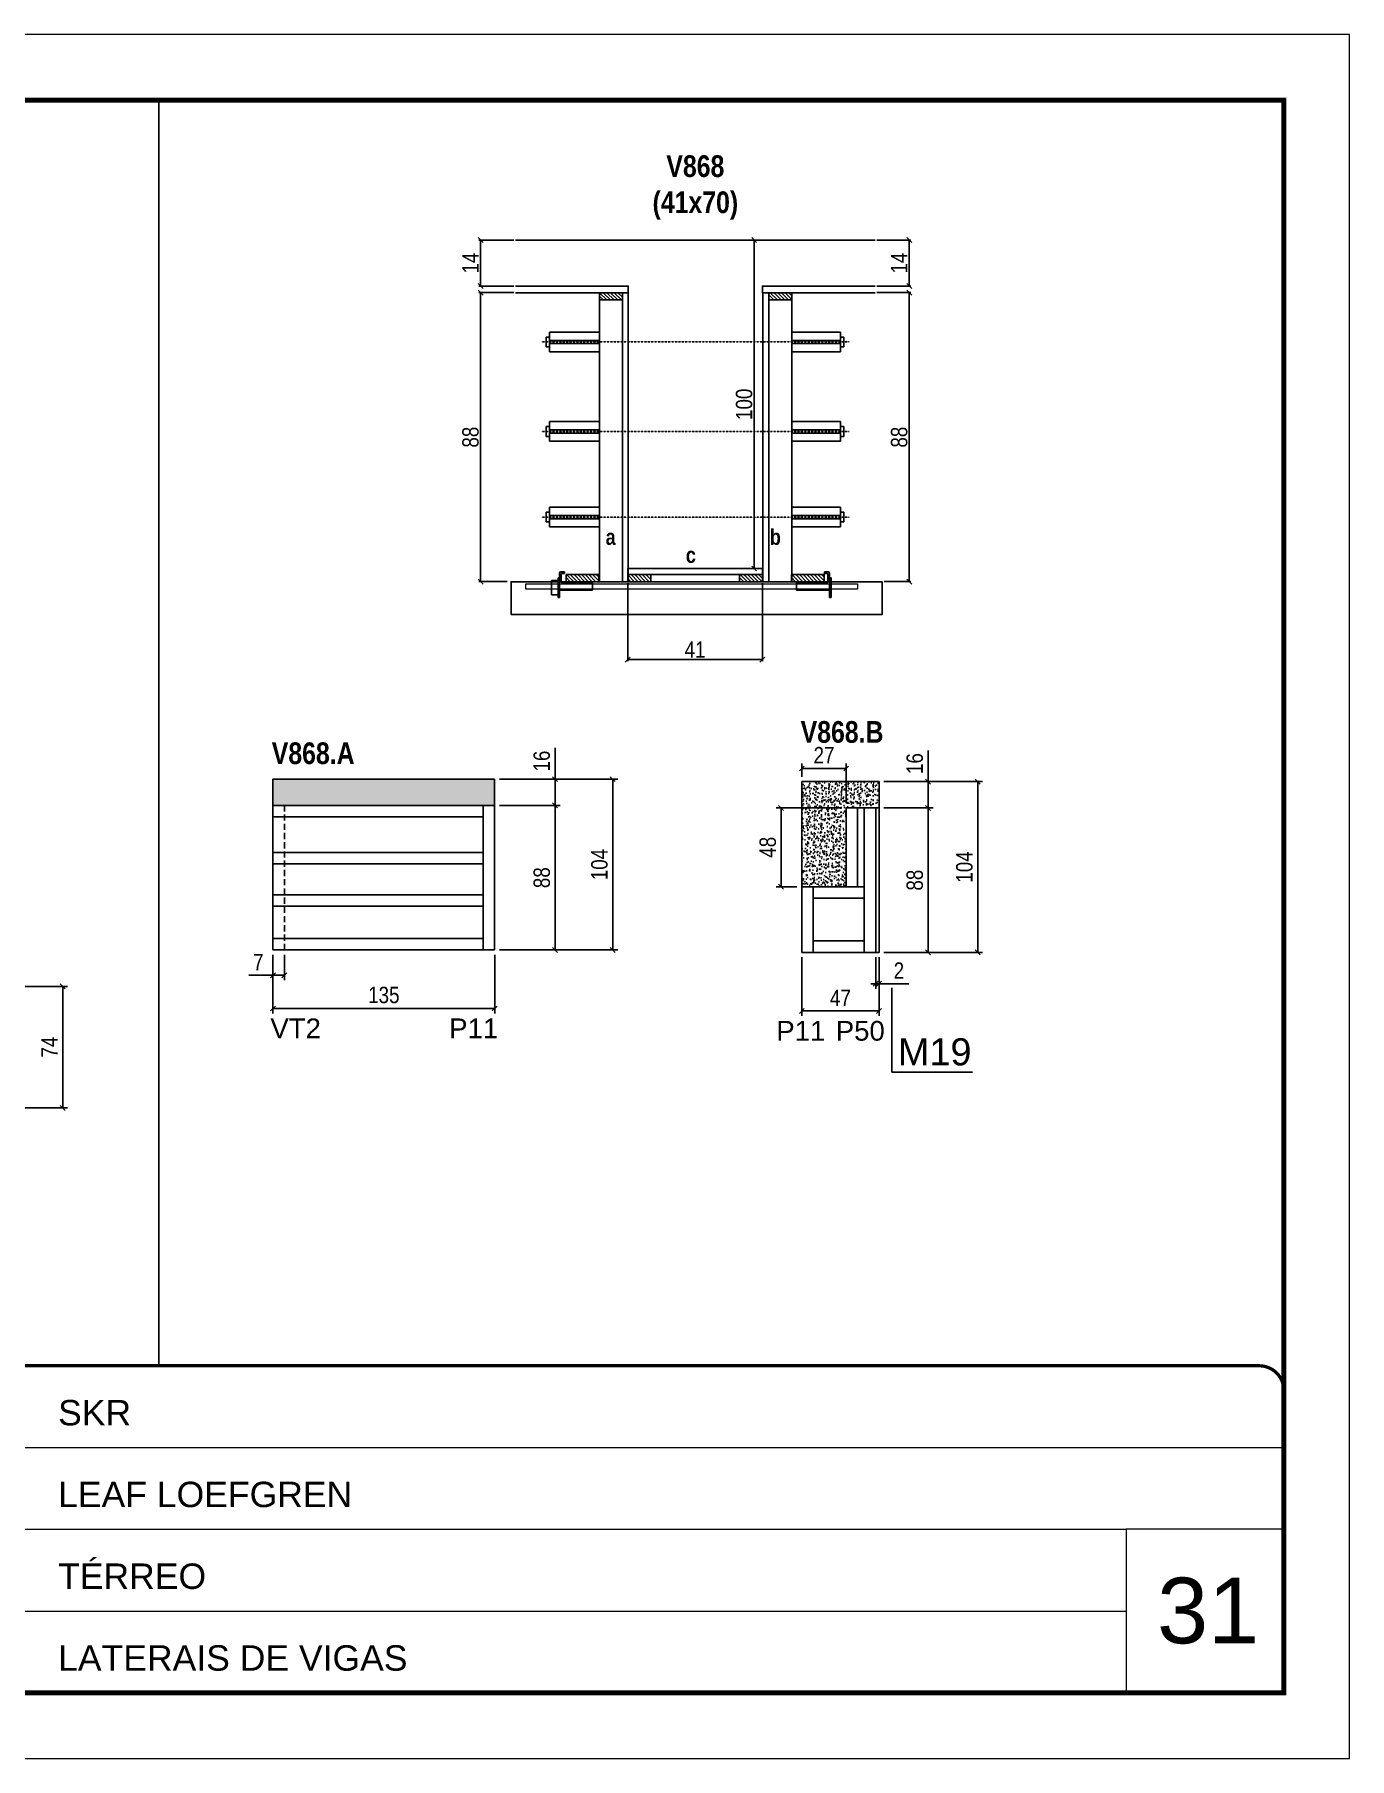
# Model space of a CAD drawing. Extents: x 3309 to 9590, y -2522 to 14608.
# Drawn here: x 7191 to 7991, y 5518 to 6568 of the extents above; entities that cross this region are included whole.
import ezdxf

# ---------------------------------------------------------------- set-up
doc = ezdxf.new("R2010")
doc.units = 0
for name, pattern in [('CONTINUO', [0]), ('DASHED', [0.75, 0.5, -0.25]), ('HIDDEN', [0.375, 0.25, -0.125])]:
    doc.linetypes.add(name, pattern=pattern)
for name, color, linetype in [('5', 5, 'Continuous'), ('barrote', 251, 'Continuous'), ('COTA', 241, 'Continuous'), ('detalhes', 4, 'Continuous'), ('NOMENCLATURA', 7, 'Continuous'), ('Painéis', 200, 'Continuous'), ('presilha', 1, 'Continuous'), ('SARR_2.2x10', 60, 'Continuous'), ('SARR_2.2x7', 40, 'Continuous'), ('SARR_3.5x7', 81, 'Continuous'), ('TENSOR', 3, 'Continuous')]:
    doc.layers.add(name, color=color, linetype=linetype)
for name, color, linetype, lineweight in [('CARIMBO', 255, 'Continuous', 9), ('CONCRETO', 251, 'Continuous', 25), ('Folhas', 255, 'Continuous', 9), ('SARRAFO DE PRESSAO', 251, 'DASHED', 9), ('SCO-___-LAJ', 2, 'Continuous', 0)]:
    doc.layers.add(name, color=color, linetype=linetype, lineweight=lineweight)
doc.styles.add('ARIAL', font='arial.ttf')
doc.styles.add('COTA TECNICA', font='techl___.ttf', dxfattribs={"height": 10})
doc.styles.add('COTA TECNICA 2X', font='techl___.ttf', dxfattribs={"height": 10})
doc.styles.get("Standard").update_dxf_attribs({"font": 'arial.ttf'})
doc.styles.add('TECNICA', font='techb___.ttf', dxfattribs={"height": 10})
doc.dimstyles.new('PAINEL', dxfattribs={"dimtxt": 10, "dimasz": 3, "dimexe": 3, "dimexo": 3, "dimgap": 3, "dimtad": 1, "dimdec": 1, "dimzin": 12, "dimdsep": 46, "dimtxsty": 'COTA TECNICA', "dimblk1": 'OBLIQUE', "dimblk2": 'OBLIQUE', "dimsah": 1, "dimcen": 0.9, "dimclrd": 4, "dimclre": 4, "dimclrt": 240, "dimadec": 1, "dimazin": 3, "dimtfac": 1, "dimtdec": 1, "dimtmove": 0, "dimatfit": 3, "dimfxl": 1, "dimtolj": 1, "dimtzin": 12, "dimarcsym": 0})
doc.dimstyles.new('SECAO', dxfattribs={"dimscale": 0.333333, "dimtxt": 5, "dimasz": 9, "dimexe": 3, "dimexo": 3, "dimgap": 3, "dimtad": 1, "dimdec": 1, "dimlfac": 0.5, "dimzin": 12, "dimdsep": 46, "dimtxsty": 'COTA TECNICA 2X', "dimblk1": 'OBLIQUE', "dimblk2": 'OBLIQUE', "dimsah": 1, "dimcen": 0.9, "dimclrd": 4, "dimclre": 4, "dimclrt": 240, "dimadec": 1, "dimazin": 3, "dimtfac": 1, "dimtdec": 1, "dimtmove": 0, "dimatfit": 3, "dimfxl": 1, "dimtolj": 1, "dimtzin": 12, "dimarcsym": 0})

# ---------------------------------------------------------------- blocks, each defined once
blk = doc.blocks.new('9999999999')
at = {"color": 30, "linetype": 'CONTINUO'}
for p, q in [((98564.6, 34379.6), (99584, 34379.6)), ((98564.6, 34329.8), (99488, 34329.8)), ((99584, 34329.8), (99488, 34329.8)), ((99488, 34329.8), (99488, 34230.2)), ((98564.6, 34280), (99488, 34280))]:
    blk.add_line(p, q, dxfattribs=at)
at = {"color": 30, "linetype": 'CONTINUO', "const_width": 2}
blk.add_lwpolyline([(99584, 34230.2), (99584, 34414.4, 0.414214), (99569, 34429.4), (98229, 34429.4, 0.414214), (98214, 34414.4), (98214, 34245.2, 0.414214), (98229, 34230.2), (99584, 34230.2)], format="xyb", dxfattribs=at)
at = {"layer": 'Folhas'}
blk.add_lwpolyline([(98139, 34190.2), (99624, 34190.2), (99624, 35240.2), (98139, 35240.2)], close=True, dxfattribs=at)
at = {"layer": 'Folhas', "color": 30, "const_width": 3}
blk.add_lwpolyline([(98214, 34230.2), (99584, 34230.2), (99584, 35200.2), (98214, 35200.2)], close=True, dxfattribs=at)
at = {"color": 7, "linetype": 'Continuous', "ltscale": 5, "style": 'ARIAL'}
for s, height, p in [('SKR', 15.48, (98837.7, 34393.1)), ('LEAF LOEFGREN', 15.483, (98837.7, 34343.3)), ('TÉRREO', 15.48, (98837.7, 34293.5)), ('LATERAIS DE VIGAS', 15.483, (98837.7, 34243.7))]:
    blk.add_text(s, height=height, dxfattribs=at).set_placement(p)
blk = doc.blocks.new('_Oblique')
at = {"color": 0, "linetype": 'ByBlock', "lineweight": -2}
blk.add_line((-0.5, -0.5), (0.5, 0.5), dxfattribs=at)
blk = doc.blocks.new('*D2508')
at = {"layer": 'COTA', "color": 4, "lineweight": -2, "transparency": 16777216}
for p, q in [((7144.5, 5988.1), (7210.9, 5988.1)), ((7207.9, 5914.1), (7207.9, 5988.1)), ((7144.5, 5914.1), (7210.9, 5914.1))]:
    blk.add_line(p, q, dxfattribs=at)
at = {"layer": 'Defpoints', "color": 0, "transparency": 16777216}
for p in [(7141.5, 5988.1), (7207.9, 5988.1), (7141.5, 5914.1)]:
    blk.add_point(p, dxfattribs=at)
at = {"layer": 'COTA', "color": 4, "lineweight": -2, "transparency": 16777216, "xscale": 3, "yscale": 3, "zscale": 3}
for p, rotation in [((7207.9, 5988.1), 90), ((7207.9, 5914.1), 270)]:
    blk.add_blockref('_Oblique', p, dxfattribs=dict(at, rotation=rotation))
at = {"layer": 'COTA', "color": 240, "transparency": 16777216, "insert": (7199.9, 5951.1), "char_height": 10, "attachment_point": 5, "rotation": 90, "style": 'COTA TECNICA'}
blk.add_mtext('\\A1;74', dxfattribs=at)
blk = doc.blocks.new('*D2511')
at = {"layer": 'COTA', "color": 4, "lineweight": -2, "transparency": 16777216}
for p, q in [((7551.9, 6233.6), (7551.9, 6186.1)), ((7633.9, 6233.6), (7633.9, 6186.1)), ((7633.9, 6187.1), (7551.9, 6187.1))]:
    blk.add_line(p, q, dxfattribs=at)
at = {"layer": 'Defpoints', "color": 0, "transparency": 16777216}
for p in [(7551.9, 6234.6), (7633.9, 6234.6), (7551.9, 6187.1)]:
    blk.add_point(p, dxfattribs=at)
at = {"layer": 'COTA', "color": 4, "lineweight": -2, "transparency": 16777216, "xscale": 3, "yscale": 3, "zscale": 3, "rotation": 180}
blk.add_blockref('_Oblique', (7551.9, 6187.1), dxfattribs=at)
at = {"layer": 'COTA', "color": 4, "lineweight": -2, "transparency": 16777216, "xscale": 3, "yscale": 3, "zscale": 3}
blk.add_blockref('_Oblique', (7633.9, 6187.1), dxfattribs=at)
at = {"layer": 'COTA', "color": 240, "transparency": 16777216, "insert": (7592.9, 6193.2), "char_height": 10, "attachment_point": 5, "style": 'COTA TECNICA 2X'}
blk.add_mtext('\\A1;41', dxfattribs=at)
blk = doc.blocks.new('PRESILHA METÁLICA 1')
at = {"layer": 'presilha'}
for p, q in [((7.5, 10.6), (7.5, 19.9)), ((12, 21), (8.6, 21)), ((9, 11.6), (9, 18.9)), ((12, 19.5), (9.6, 19.5)), ((12, 21), (12, 19.5)), ((0, 13), (6, 13)), ((0, 13), (0, 0)), ((6, 0), (0, 0)), ((6, 15.5), (7.5, 15.5)), ((6, -2.5), (6, 15.5)), ((6, 13), (6, 0)), ((7.5, 15.5), (7.5, -2.5)), ((37.5, 4.1), (7.5, 4.1)), ((37.5, 11), (9.6, 11)), ((37.5, 11), (37.5, 4.1)), ((7.5, -2.5), (6, -2.5))]:
    blk.add_line(p, q, dxfattribs=at)
for centre, radius, start, end in [((8.6, 19.9), 1.14, 90, 180), ((9.6, 18.9), 0.57, 90, 180), ((9.6, 11.6), 0.57, 180, 270)]:
    blk.add_arc(centre, radius, start, end, dxfattribs=at)
blk = doc.blocks.new('PRESILHA METÁLICA 2')
at = {"layer": 'presilha'}
for p, q in [((-5.2, 23.5), (-5.2, 22)), ((-5.2, 23.5), (-1.9, 23.5)), ((-5.2, 22), (-2.8, 22)), ((-2.2, 14.1), (-2.2, 21.4)), ((0.8, 18), (-0.8, 18)), ((-0.8, 18), (-0.8, 0)), ((-0.8, 14.6), (-0.8, 22.4)), ((0.8, 0), (0.8, 18)), ((-30.8, 13.5), (-30.8, 6.6)), ((-30.8, 13.5), (-2.8, 13.5)), ((-30.8, 6.6), (-0.8, 6.6)), ((-0.8, 0), (0.8, 0))]:
    blk.add_line(p, q, dxfattribs=at)
for centre, radius, start, end in [((-2.8, 21.4), 0.57, 0, 90), ((-1.9, 22.4), 1.14, 0, 90), ((-2.8, 14.1), 0.57, 270, 0)]:
    blk.add_arc(centre, radius, start, end, dxfattribs=at)
blk = doc.blocks.new('*D2512')
at = {"layer": 'COTA', "color": 4, "lineweight": -2, "transparency": 16777216}
for p, q in [((7703.6, 6410.6), (7724.3, 6410.6)), ((7723.3, 6410.6), (7723.3, 6234.6)), ((7708, 6234.6), (7724.3, 6234.6))]:
    blk.add_line(p, q, dxfattribs=at)
at = {"layer": 'Defpoints', "color": 0, "transparency": 16777216}
for p in [(7702.6, 6410.6), (7707, 6234.6), (7723.3, 6234.6)]:
    blk.add_point(p, dxfattribs=at)
at = {"layer": 'COTA', "color": 4, "lineweight": -2, "transparency": 16777216, "xscale": 3, "yscale": 3, "zscale": 3}
for p, rotation in [((7723.3, 6410.6), 90), ((7723.3, 6234.6), 270)]:
    blk.add_blockref('_Oblique', p, dxfattribs=dict(at, rotation=rotation))
at = {"layer": 'COTA', "color": 240, "transparency": 16777216, "insert": (7717.2, 6322.6), "char_height": 10, "attachment_point": 5, "rotation": 90, "style": 'COTA TECNICA 2X'}
blk.add_mtext('\\A1;88', dxfattribs=at)
blk = doc.blocks.new('*D2513')
at = {"layer": 'COTA', "color": 4, "lineweight": -2, "transparency": 16777216}
for p, q in [((7482.5, 6410.6), (7461.3, 6410.6)), ((7462.3, 6410.6), (7462.3, 6234.6)), ((7478.4, 6234.6), (7461.3, 6234.6))]:
    blk.add_line(p, q, dxfattribs=at)
at = {"layer": 'Defpoints', "color": 0, "transparency": 16777216}
for p in [(7483.5, 6410.6), (7462.3, 6234.6), (7479.4, 6234.6)]:
    blk.add_point(p, dxfattribs=at)
at = {"layer": 'COTA', "color": 4, "lineweight": -2, "transparency": 16777216, "xscale": 3, "yscale": 3, "zscale": 3}
for p, rotation in [((7462.3, 6410.6), 90), ((7462.3, 6234.6), 270)]:
    blk.add_blockref('_Oblique', p, dxfattribs=dict(at, rotation=rotation))
at = {"layer": 'COTA', "color": 240, "transparency": 16777216, "insert": (7456.2, 6322.6), "char_height": 10, "attachment_point": 5, "rotation": 90, "style": 'COTA TECNICA 2X'}
blk.add_mtext('\\A1;88', dxfattribs=at)
blk = doc.blocks.new('*D2514')
at = {"layer": 'COTA', "color": 4, "lineweight": -2, "transparency": 16777216}
for p, q in [((7632.9, 6442.6), (7627.9, 6442.6)), ((7628.9, 6242.6), (7628.9, 6442.6)), ((7632.9, 6242.6), (7627.9, 6242.6))]:
    blk.add_line(p, q, dxfattribs=at)
at = {"layer": 'Defpoints', "color": 0, "transparency": 16777216}
for p in [(7628.9, 6442.6), (7633.9, 6442.6), (7633.9, 6242.6)]:
    blk.add_point(p, dxfattribs=at)
at = {"layer": 'COTA', "color": 4, "lineweight": -2, "transparency": 16777216, "xscale": 3, "yscale": 3, "zscale": 3}
for p, rotation in [((7628.9, 6442.6), 90), ((7628.9, 6242.6), 270)]:
    blk.add_blockref('_Oblique', p, dxfattribs=dict(at, rotation=rotation))
at = {"layer": 'COTA', "color": 240, "transparency": 16777216, "insert": (7622.8, 6342.6), "char_height": 10, "attachment_point": 5, "rotation": 90, "style": 'COTA TECNICA 2X'}
blk.add_mtext('\\A1;100', dxfattribs=at)
blk = doc.blocks.new('*D2515')
at = {"layer": 'COTA', "color": 4, "lineweight": -2, "transparency": 16777216}
for p, q in [((7482.5, 6442.6), (7461.3, 6442.6)), ((7462.3, 6414.6), (7462.3, 6442.6)), ((7482.5, 6414.6), (7461.3, 6414.6))]:
    blk.add_line(p, q, dxfattribs=at)
at = {"layer": 'Defpoints', "color": 0, "transparency": 16777216}
for p in [(7462.3, 6442.6), (7483.5, 6442.6), (7483.5, 6414.6)]:
    blk.add_point(p, dxfattribs=at)
at = {"layer": 'COTA', "color": 4, "lineweight": -2, "transparency": 16777216, "xscale": 3, "yscale": 3, "zscale": 3}
for p, rotation in [((7462.3, 6442.6), 90), ((7462.3, 6414.6), 270)]:
    blk.add_blockref('_Oblique', p, dxfattribs=dict(at, rotation=rotation))
at = {"layer": 'COTA', "color": 240, "transparency": 16777216, "insert": (7456.2, 6428.6), "char_height": 10, "attachment_point": 5, "rotation": 90, "style": 'COTA TECNICA 2X'}
blk.add_mtext('\\A1;14', dxfattribs=at)
blk = doc.blocks.new('*D2516')
at = {"layer": 'COTA', "color": 4, "lineweight": -2, "transparency": 16777216}
for p, q in [((7703.6, 6442.6), (7724.3, 6442.6)), ((7723.3, 6414.6), (7723.3, 6442.6)), ((7703.6, 6414.6), (7724.3, 6414.6))]:
    blk.add_line(p, q, dxfattribs=at)
at = {"layer": 'Defpoints', "color": 0, "transparency": 16777216}
for p in [(7702.6, 6442.6), (7723.3, 6442.6), (7702.6, 6414.6)]:
    blk.add_point(p, dxfattribs=at)
at = {"layer": 'COTA', "color": 4, "lineweight": -2, "transparency": 16777216, "xscale": 3, "yscale": 3, "zscale": 3}
for p, rotation in [((7723.3, 6442.6), 90), ((7723.3, 6414.6), 270)]:
    blk.add_blockref('_Oblique', p, dxfattribs=dict(at, rotation=rotation))
at = {"layer": 'COTA', "color": 240, "transparency": 16777216, "insert": (7717.2, 6428.6), "char_height": 10, "attachment_point": 5, "rotation": 90, "style": 'COTA TECNICA 2X'}
blk.add_mtext('\\A1;14', dxfattribs=at)
blk = doc.blocks.new('*D2517')
at = {"layer": 'COTA', "color": 4, "linetype": 'ByBlock', "lineweight": -2, "transparency": 16777216}
for p, q in [((7335.9, 6007.3), (7335.9, 5971.6)), ((7470.9, 6007.3), (7470.9, 5971.6)), ((7470.9, 5974.6), (7335.9, 5974.6))]:
    blk.add_line(p, q, dxfattribs=at)
at = {"layer": 'Defpoints', "color": 0, "linetype": 'ByBlock', "transparency": 16777216}
for p in [(7335.9, 6010.3), (7470.9, 6010.3), (7335.9, 5974.6)]:
    blk.add_point(p, dxfattribs=at)
at = {"layer": 'COTA', "color": 4, "linetype": 'ByBlock', "lineweight": -2, "transparency": 16777216, "xscale": 3, "yscale": 3, "zscale": 3, "rotation": 180}
blk.add_blockref('_Oblique', (7335.9, 5974.6), dxfattribs=at)
at = {"layer": 'COTA', "color": 4, "linetype": 'ByBlock', "lineweight": -2, "transparency": 16777216, "xscale": 3, "yscale": 3, "zscale": 3}
blk.add_blockref('_Oblique', (7470.9, 5974.6), dxfattribs=at)
at = {"layer": 'COTA', "color": 240, "linetype": 'ByBlock', "transparency": 16777216, "insert": (7403.4, 5982.8), "char_height": 10, "attachment_point": 5, "style": 'COTA TECNICA'}
blk.add_mtext('\\A1;135', dxfattribs=at)
blk = doc.blocks.new('*D2518')
at = {"layer": 'COTA', "color": 4, "lineweight": -2, "transparency": 16777216}
for p, q in [((7473.9, 6098.3), (7510.7, 6098.3)), ((7507.7, 6098.3), (7507.7, 6010.3)), ((7473.9, 6010.3), (7510.7, 6010.3))]:
    blk.add_line(p, q, dxfattribs=at)
at = {"layer": 'Defpoints', "color": 0, "transparency": 16777216}
for p in [(7470.9, 6098.3), (7470.9, 6010.3), (7507.7, 6010.3)]:
    blk.add_point(p, dxfattribs=at)
at = {"layer": 'COTA', "color": 4, "lineweight": -2, "transparency": 16777216, "xscale": 3, "yscale": 3, "zscale": 3}
for p, rotation in [((7507.7, 6098.3), 90), ((7507.7, 6010.3), 270)]:
    blk.add_blockref('_Oblique', p, dxfattribs=dict(at, rotation=rotation))
at = {"layer": 'COTA', "color": 240, "transparency": 16777216, "insert": (7499.6, 6054.3), "char_height": 10, "attachment_point": 5, "rotation": 90, "style": 'COTA TECNICA'}
blk.add_mtext('\\A1;88', dxfattribs=at)
blk = doc.blocks.new('*D2519')
at = {"layer": 'COTA', "color": 4, "lineweight": -2, "transparency": 16777216}
for p, q in [((7507.7, 6114.3), (7507.7, 6133.3)), ((7473.9, 6114.3), (7510.7, 6114.3)), ((7507.7, 6098.3), (7507.7, 6114.3)), ((7473.9, 6098.3), (7510.7, 6098.3))]:
    blk.add_line(p, q, dxfattribs=at)
at = {"layer": 'Defpoints', "color": 0, "transparency": 16777216}
for p in [(7470.9, 6114.3), (7507.7, 6114.3), (7470.9, 6098.3)]:
    blk.add_point(p, dxfattribs=at)
at = {"layer": 'COTA', "color": 4, "lineweight": -2, "transparency": 16777216, "xscale": 3, "yscale": 3, "zscale": 3}
for p, rotation in [((7507.7, 6114.3), 90), ((7507.7, 6098.3), 270)]:
    blk.add_blockref('_Oblique', p, dxfattribs=dict(at, rotation=rotation))
at = {"layer": 'COTA', "color": 240, "transparency": 16777216, "insert": (7499.6, 6125.3), "char_height": 10, "attachment_point": 5, "rotation": 90, "style": 'COTA TECNICA'}
blk.add_mtext('\\A1;16', dxfattribs=at)
blk = doc.blocks.new('*D2520')
at = {"layer": 'COTA', "color": 4, "lineweight": -2, "transparency": 16777216}
for p, q in [((7335.9, 6007.3), (7335.9, 5991.9)), ((7342.9, 6007.3), (7342.9, 5991.9)), ((7335.9, 5994.9), (7321.2, 5994.9)), ((7342.9, 5994.9), (7335.9, 5994.9))]:
    blk.add_line(p, q, dxfattribs=at)
at = {"layer": 'Defpoints', "color": 0, "transparency": 16777216}
for p in [(7335.9, 6010.3), (7342.9, 6010.3), (7335.9, 5994.9)]:
    blk.add_point(p, dxfattribs=at)
at = {"layer": 'COTA', "color": 4, "lineweight": -2, "transparency": 16777216, "xscale": 3, "yscale": 3, "zscale": 3, "rotation": 180}
blk.add_blockref('_Oblique', (7335.9, 5994.9), dxfattribs=at)
at = {"layer": 'COTA', "color": 4, "lineweight": -2, "transparency": 16777216, "xscale": 3, "yscale": 3, "zscale": 3}
blk.add_blockref('_Oblique', (7342.9, 5994.9), dxfattribs=at)
at = {"layer": 'COTA', "color": 240, "transparency": 16777216, "insert": (7327, 6002.9), "char_height": 10, "attachment_point": 5, "style": 'COTA TECNICA'}
blk.add_mtext('\\A1;7', dxfattribs=at)
blk = doc.blocks.new('*D2521')
at = {"layer": 'COTA', "color": 4, "lineweight": -2, "transparency": 16777216}
for p, q in [((7473.9, 6114.3), (7545.8, 6114.3)), ((7542.8, 6010.3), (7542.8, 6114.3)), ((7473.9, 6010.3), (7545.8, 6010.3))]:
    blk.add_line(p, q, dxfattribs=at)
at = {"layer": 'Defpoints', "color": 0, "transparency": 16777216}
for p in [(7470.9, 6114.3), (7542.8, 6114.3), (7470.9, 6010.3)]:
    blk.add_point(p, dxfattribs=at)
at = {"layer": 'COTA', "color": 4, "lineweight": -2, "transparency": 16777216, "xscale": 3, "yscale": 3, "zscale": 3}
for p, rotation in [((7542.8, 6114.3), 90), ((7542.8, 6010.3), 270)]:
    blk.add_blockref('_Oblique', p, dxfattribs=dict(at, rotation=rotation))
at = {"layer": 'COTA', "color": 240, "transparency": 16777216, "insert": (7534.7, 6062.3), "char_height": 10, "attachment_point": 5, "rotation": 90, "style": 'COTA TECNICA'}
blk.add_mtext('\\A1;104', dxfattribs=at)
blk = doc.blocks.new('*D2522')
at = {"layer": 'COTA', "color": 4, "linetype": 'ByBlock', "lineweight": -2, "transparency": 16777216}
for p, q in [((7657.9, 6005.8), (7657.9, 5970.1)), ((7704.9, 6005.8), (7704.9, 5970.1)), ((7704.9, 5973.1), (7657.9, 5973.1))]:
    blk.add_line(p, q, dxfattribs=at)
at = {"layer": 'Defpoints', "color": 0, "linetype": 'ByBlock', "transparency": 16777216}
for p in [(7657.9, 6008.8), (7704.9, 6008.8), (7657.9, 5973.1)]:
    blk.add_point(p, dxfattribs=at)
at = {"layer": 'COTA', "color": 4, "linetype": 'ByBlock', "lineweight": -2, "transparency": 16777216, "xscale": 3, "yscale": 3, "zscale": 3, "rotation": 180}
blk.add_blockref('_Oblique', (7657.9, 5973.1), dxfattribs=at)
at = {"layer": 'COTA', "color": 4, "linetype": 'ByBlock', "lineweight": -2, "transparency": 16777216, "xscale": 3, "yscale": 3, "zscale": 3}
blk.add_blockref('_Oblique', (7704.9, 5973.1), dxfattribs=at)
at = {"layer": 'COTA', "color": 240, "linetype": 'ByBlock', "transparency": 16777216, "insert": (7681.4, 5981.1), "char_height": 10, "attachment_point": 5, "style": 'COTA TECNICA'}
blk.add_mtext('\\A1;47', dxfattribs=at)
blk = doc.blocks.new('*D2523')
at = {"layer": 'COTA', "color": 4, "lineweight": -2, "transparency": 16777216}
for p, q in [((7707.9, 6096.8), (7737.8, 6096.8)), ((7734.8, 6096.8), (7734.8, 6008.8)), ((7707.9, 6008.8), (7737.8, 6008.8))]:
    blk.add_line(p, q, dxfattribs=at)
at = {"layer": 'Defpoints', "color": 0, "transparency": 16777216}
for p in [(7704.9, 6096.8), (7704.9, 6008.8), (7734.8, 6008.8)]:
    blk.add_point(p, dxfattribs=at)
at = {"layer": 'COTA', "color": 4, "lineweight": -2, "transparency": 16777216, "xscale": 3, "yscale": 3, "zscale": 3}
for p, rotation in [((7734.8, 6096.8), 90), ((7734.8, 6008.8), 270)]:
    blk.add_blockref('_Oblique', p, dxfattribs=dict(at, rotation=rotation))
at = {"layer": 'COTA', "color": 240, "transparency": 16777216, "insert": (7726.7, 6052.8), "char_height": 10, "attachment_point": 5, "rotation": 90, "style": 'COTA TECNICA'}
blk.add_mtext('\\A1;88', dxfattribs=at)
blk = doc.blocks.new('*D2524')
at = {"layer": 'COTA', "color": 4, "lineweight": -2, "transparency": 16777216}
for p, q in [((7702.9, 6005.8), (7702.9, 5986.7)), ((7704.9, 6005.8), (7704.9, 5986.7)), ((7702.9, 5989.7), (7699.9, 5989.7)), ((7702.9, 5989.7), (7704.9, 5989.7)), ((7704.9, 5989.7), (7723, 5989.7))]:
    blk.add_line(p, q, dxfattribs=at)
at = {"layer": 'Defpoints', "color": 0, "transparency": 16777216}
for p in [(7702.9, 6008.8), (7704.9, 6008.8), (7704.9, 5989.7)]:
    blk.add_point(p, dxfattribs=at)
at = {"layer": 'COTA', "color": 4, "lineweight": -2, "transparency": 16777216, "xscale": 3, "yscale": 3, "zscale": 3}
blk.add_blockref('_Oblique', (7702.9, 5989.7), dxfattribs=at)
at = {"layer": 'COTA', "color": 4, "lineweight": -2, "transparency": 16777216, "xscale": 3, "yscale": 3, "zscale": 3, "rotation": 180}
blk.add_blockref('_Oblique', (7704.9, 5989.7), dxfattribs=at)
at = {"layer": 'COTA', "color": 240, "transparency": 16777216, "insert": (7717, 5997.7), "char_height": 10, "attachment_point": 5, "style": 'COTA TECNICA'}
blk.add_mtext('\\A1;2', dxfattribs=at)
blk = doc.blocks.new('*D2525')
at = {"layer": 'COTA', "color": 4, "lineweight": -2, "transparency": 16777216}
for p, q in [((7734.8, 6112.8), (7734.8, 6131.8)), ((7707.9, 6112.8), (7737.8, 6112.8)), ((7734.8, 6096.8), (7734.8, 6112.8)), ((7707.9, 6096.8), (7737.8, 6096.8))]:
    blk.add_line(p, q, dxfattribs=at)
at = {"layer": 'Defpoints', "color": 0, "transparency": 16777216}
for p in [(7704.9, 6112.8), (7734.8, 6112.8), (7704.9, 6096.8)]:
    blk.add_point(p, dxfattribs=at)
at = {"layer": 'COTA', "color": 4, "lineweight": -2, "transparency": 16777216, "xscale": 3, "yscale": 3, "zscale": 3}
for p, rotation in [((7734.8, 6112.8), 90), ((7734.8, 6096.8), 270)]:
    blk.add_blockref('_Oblique', p, dxfattribs=dict(at, rotation=rotation))
at = {"layer": 'COTA', "color": 240, "transparency": 16777216, "insert": (7726.7, 6123.8), "char_height": 10, "attachment_point": 5, "rotation": 90, "style": 'COTA TECNICA'}
blk.add_mtext('\\A1;16', dxfattribs=at)
blk = doc.blocks.new('*D2526')
at = {"layer": 'COTA', "color": 4, "lineweight": -2, "transparency": 16777216}
for p, q in [((7707.9, 6112.8), (7768, 6112.8)), ((7765, 6008.8), (7765, 6112.8)), ((7707.9, 6008.8), (7768, 6008.8))]:
    blk.add_line(p, q, dxfattribs=at)
at = {"layer": 'Defpoints', "color": 0, "transparency": 16777216}
for p in [(7704.9, 6112.8), (7765, 6112.8), (7704.9, 6008.8)]:
    blk.add_point(p, dxfattribs=at)
at = {"layer": 'COTA', "color": 4, "lineweight": -2, "transparency": 16777216, "xscale": 3, "yscale": 3, "zscale": 3}
for p, rotation in [((7765, 6112.8), 90), ((7765, 6008.8), 270)]:
    blk.add_blockref('_Oblique', p, dxfattribs=dict(at, rotation=rotation))
at = {"layer": 'COTA', "color": 240, "transparency": 16777216, "insert": (7756.9, 6060.8), "char_height": 10, "attachment_point": 5, "rotation": 90, "style": 'COTA TECNICA'}
blk.add_mtext('\\A1;104', dxfattribs=at)
blk = doc.blocks.new('*D2527')
at = {"layer": 'COTA', "color": 4, "lineweight": -2, "transparency": 16777216}
for p, q in [((7681.9, 6096.8), (7642.3, 6096.8)), ((7645.3, 6048.8), (7645.3, 6096.8)), ((7654.9, 6048.8), (7642.3, 6048.8))]:
    blk.add_line(p, q, dxfattribs=at)
at = {"layer": 'Defpoints', "color": 0, "transparency": 16777216}
for p in [(7645.3, 6096.8), (7684.9, 6096.8), (7657.9, 6048.8)]:
    blk.add_point(p, dxfattribs=at)
at = {"layer": 'COTA', "color": 4, "lineweight": -2, "transparency": 16777216, "xscale": 3, "yscale": 3, "zscale": 3}
for p, rotation in [((7645.3, 6096.8), 90), ((7645.3, 6048.8), 270)]:
    blk.add_blockref('_Oblique', p, dxfattribs=dict(at, rotation=rotation))
at = {"layer": 'COTA', "color": 240, "transparency": 16777216, "insert": (7637.2, 6072.8), "char_height": 10, "attachment_point": 5, "rotation": 90, "style": 'COTA TECNICA'}
blk.add_mtext('\\A1;48', dxfattribs=at)
blk = doc.blocks.new('*D2528')
at = {"layer": 'COTA', "color": 4, "lineweight": -2, "transparency": 16777216}
for p, q in [((7657.9, 6115.8), (7657.9, 6123.8)), ((7684.9, 6099.8), (7684.9, 6123.8)), ((7684.9, 6120.8), (7657.9, 6120.8))]:
    blk.add_line(p, q, dxfattribs=at)
at = {"layer": 'Defpoints', "color": 0, "transparency": 16777216}
for p in [(7657.9, 6120.8), (7657.9, 6112.8), (7684.9, 6096.8)]:
    blk.add_point(p, dxfattribs=at)
at = {"layer": 'COTA', "color": 4, "lineweight": -2, "transparency": 16777216, "xscale": 3, "yscale": 3, "zscale": 3, "rotation": 180}
blk.add_blockref('_Oblique', (7657.9, 6120.8), dxfattribs=at)
at = {"layer": 'COTA', "color": 4, "lineweight": -2, "transparency": 16777216, "xscale": 3, "yscale": 3, "zscale": 3}
blk.add_blockref('_Oblique', (7684.9, 6120.8), dxfattribs=at)
at = {"layer": 'COTA', "color": 240, "transparency": 16777216, "insert": (7671.4, 6128.9), "char_height": 10, "attachment_point": 5, "style": 'COTA TECNICA'}
blk.add_mtext('\\A1;27', dxfattribs=at)

msp = doc.modelspace()

# ---------------------------------------------------------------- hatches: boundary and pattern name
at = {"layer": 'COTA'}
h = msp.add_hatch(dxfattribs=at)
h.set_pattern_fill('AR-CONC', color=256, scale=0.03)
h.set_pattern_definition([(50, (-120.396, -1205.376), (5.46554, -0.4781726), [0.5715, -6.2865]), (355, (-120.396, -1205.376), (-1.0573026, 5.7317054), [0.4572, -5.0292175]), (100.451445, (-119.9405, -1205.416), (4.4082374, 5.2535326), [0.4857003, -5.3427073]), (46.1842, (-120.396, -1203.852), (8.1323712, -1.26127), [0.85725, -9.42975]), (96.63556, (-119.718, -1203.957), (7.122124, 7.422784), [0.728551, -8.014068]), (351.18415, (-120.396, -1203.852), (7.122124, 7.422784), [0.685799, -7.543792]), (21, (-119.634, -1204.233), (4.5484317, -3.067956), [0.5715, -6.2865]), (326, (-119.634, -1204.233), (1.854061, 5.525639), [0.4572, -5.0292]), (71.451445, (-119.255, -1204.4886), (6.4024926, 2.457683), [0.4857003, -5.342698]), (37.5, (-120.396, -1205.3759), (0.0926581, 2.53665117), [0, -4.96824, 0, -5.1054, 0, -5.04825]), (7.5, (-120.396, -1205.376), (2.0045899, 3.00541724), [0, -2.91084, 0, -4.85394, 0, -1.92405]), (327.5, (-122.0952, -1205.376), (4.06771786, -0.17186232), [0, -1.905, 0, -5.9436, 0, -7.8867]), (317.5, (-122.8572, -1205.376), (4.4438754, 0.7627947), [0, -2.4765, 0, -3.94716, 0, -5.6007])])
h.paths.add_polyline_path([(7335.89, 6114.29), (7335.89, 6098.29), (7470.89, 6098.29), (7470.89, 6114.29)])
h = msp.add_hatch(dxfattribs=at)
h.set_pattern_fill('AR-CONC', color=256, scale=0.03)
h.paths.add_polyline_path([(7684.9, 6096.79), (7704.9, 6096.79), (7704.9, 6112.79), (7657.9, 6112.79), (7657.9, 6048.79), (7684.9, 6048.79)])
at = {"layer": 'SARR_2.2x10'}
h = msp.add_hatch(dxfattribs=at)
h.set_pattern_fill('ANSI31', color=256, scale=0.5, angle=90)
h.set_pattern_definition([(135, (40707.8685, -117277.614), (-1.122532015, -1.122532015), [])])
h.paths.add_polyline_path([(7514.33, 6238.96), (7514.33, 6234.56), (7534.33, 6234.56), (7534.33, 6238.96)])
h = msp.add_hatch(dxfattribs=at)
h.set_pattern_fill('ANSI31', color=256, scale=0.5, angle=90)
h.set_pattern_definition([(135, (40845.0685, -117277.614), (-1.122532015, -1.122532015), [])])
h.paths.add_polyline_path([(7651.53, 6238.96), (7651.53, 6234.56), (7671.53, 6234.56), (7671.53, 6238.96)])
at = {"layer": 'SARR_2.2x7'}
h = msp.add_hatch(dxfattribs=at)
h.set_pattern_fill('ANSI31', color=256, scale=0.5, angle=90)
h.set_pattern_definition([(135, (40745.8685, -117106.014), (-1.122532015, -1.122532015), [])])
h.paths.add_polyline_path([(7548.63, 6410.56), (7548.63, 6406.16), (7534.63, 6406.16), (7534.63, 6410.56)])
h = msp.add_hatch(dxfattribs=at)
h.set_pattern_fill('ANSI31', color=256, scale=0.5, angle=90)
h.set_pattern_definition([(135, (40721.8685, -117106.014), (-1.122532015, -1.122532015), [])])
h.paths.add_polyline_path([(7637.83, 6410.56), (7637.83, 6406.16), (7651.83, 6406.16), (7651.83, 6410.56)])
h = msp.add_hatch(dxfattribs=at)
h.set_pattern_fill('ANSI31', color=256, scale=0.5, angle=90)
h.set_pattern_definition([(135, (40787.4685, -117277.614), (-1.122532015, -1.122532015), [])])
h.paths.add_polyline_path([(7565.93, 6234.56), (7565.93, 6238.96), (7551.93, 6238.96), (7551.93, 6234.56)])
h = msp.add_hatch(dxfattribs=at)
h.set_pattern_fill('ANSI31', color=256, scale=0.5, angle=90)
h.set_pattern_definition([(135, (40831.4685, -117277.614), (-1.122532015, -1.122532015), [])])
h.paths.add_polyline_path([(7619.93, 6238.96), (7619.93, 6234.56), (7633.93, 6234.56), (7633.93, 6238.96)])

# ---------------------------------------------------------------- linework, layer by layer
at = {"ltscale": 3}
for p, q in [((7504.33, 6374.55), (7504.33, 6386.55)), ((7504.33, 6386.55), (7534.33, 6386.55)), ((7681.53, 6386.55), (7651.53, 6386.55)), ((7681.53, 6374.55), (7681.53, 6386.55)), ((7502.33, 6377.55), (7502.33, 6383.55)), ((7504.33, 6383.55), (7502.33, 6383.55)), ((7504.33, 6377.55), (7502.33, 6377.55)), ((7534.33, 6381.55), (7504.33, 6381.55)), ((7534.33, 6379.55), (7504.33, 6379.55)), ((7504.33, 6374.55), (7534.33, 6374.55)), ((7651.53, 6381.55), (7681.53, 6381.55)), ((7651.53, 6379.55), (7681.53, 6379.55)), ((7681.53, 6374.55), (7651.53, 6374.55)), ((7681.53, 6383.55), (7683.53, 6383.55)), ((7683.53, 6377.55), (7681.53, 6377.55)), ((7683.53, 6377.55), (7683.53, 6383.55)), ((7504.33, 6320.08), (7504.33, 6332.08)), ((7504.33, 6332.08), (7534.33, 6332.08)), ((7681.53, 6332.08), (7651.53, 6332.08)), ((7681.53, 6320.08), (7681.53, 6332.08)), ((7502.33, 6323.08), (7502.33, 6329.08)), ((7504.33, 6329.08), (7502.33, 6329.08)), ((7504.33, 6323.08), (7502.33, 6323.08)), ((7534.33, 6327.08), (7504.33, 6327.08)), ((7534.33, 6325.08), (7504.33, 6325.08)), ((7651.53, 6327.08), (7681.53, 6327.08)), ((7651.53, 6325.08), (7681.53, 6325.08)), ((7681.53, 6329.08), (7683.53, 6329.08)), ((7683.53, 6323.08), (7681.53, 6323.08)), ((7683.53, 6323.08), (7683.53, 6329.08)), ((7504.33, 6320.08), (7534.33, 6320.08)), ((7681.53, 6320.08), (7651.53, 6320.08)), ((7504.33, 6279.93), (7504.33, 6267.93)), ((7504.33, 6279.93), (7534.33, 6279.93)), ((7681.53, 6279.93), (7651.53, 6279.93)), ((7681.53, 6279.93), (7681.53, 6267.93)), ((7502.33, 6276.93), (7502.33, 6270.93)), ((7504.33, 6276.93), (7502.33, 6276.93)), ((7504.33, 6270.93), (7502.33, 6270.93)), ((7534.33, 6274.93), (7504.33, 6274.93)), ((7534.33, 6272.93), (7504.33, 6272.93)), ((7651.53, 6274.93), (7681.53, 6274.93)), ((7651.53, 6272.93), (7681.53, 6272.93)), ((7683.53, 6276.93), (7681.53, 6276.93)), ((7681.53, 6270.93), (7683.53, 6270.93)), ((7683.53, 6276.93), (7683.53, 6270.93)), ((7504.33, 6267.93), (7534.33, 6267.93)), ((7681.53, 6267.93), (7651.53, 6267.93))]:
    msp.add_line(p, q, dxfattribs=at)
at = {"layer": 'barrote'}
msp.add_lwpolyline([(7480.87, 6214.56), (7706.79, 6214.56), (7706.79, 6234.56), (7480.87, 6234.56)], close=True, dxfattribs=at)
at = {"layer": 'CONCRETO', "linetype": 'Continuous'}
msp.add_line((7483.53, 6442.56), (7702.63, 6442.56), dxfattribs=at)
at = {"layer": 'COTA'}
for p, q in [((7266.37, 6527.83), (7266.37, 5757.08)), ((7335.89, 6098.29), (7335.89, 6114.29)), ((7335.89, 6114.29), (7470.89, 6114.29)), ((7470.89, 6114.29), (7470.89, 6098.29)), ((7704.9, 6112.79), (7657.9, 6112.79)), ((7657.9, 6048.79), (7657.9, 6112.79)), ((7704.9, 6096.79), (7704.9, 6112.79)), ((7695.9, 6048.79), (7684.9, 6048.79))]:
    msp.add_line(p, q, dxfattribs=at)
at = {"layer": 'detalhes', "color": 250}
msp.add_line((7480.87, 6214.56), (7480.87, 6234.56), dxfattribs=at)
at = {"layer": 'NOMENCLATURA', "linetype": 'Continuous'}
for p, q in [((7712.81, 5935.8), (7712.81, 5987.24)), ((7761.74, 5935.8), (7712.81, 5935.8))]:
    msp.add_line(p, q, dxfattribs=at)
at = {"layer": 'Painéis', "linetype": 'ByBlock'}
for p, q in [((7470.89, 6098.29), (7335.89, 6098.29)), ((7335.89, 6010.29), (7335.89, 6098.29)), ((7470.89, 6010.29), (7470.89, 6098.29)), ((7704.9, 6096.79), (7684.9, 6096.79)), ((7684.9, 6048.79), (7684.9, 6096.79)), ((7702.9, 6008.79), (7702.9, 6096.79)), ((7704.9, 6008.79), (7704.9, 6096.79)), ((7657.9, 6008.79), (7657.9, 6048.79)), ((7684.9, 6048.79), (7657.9, 6048.79)), ((7470.89, 6010.29), (7335.89, 6010.29)), ((7704.9, 6008.79), (7657.9, 6008.79))]:
    msp.add_line(p, q, dxfattribs=at)
at = {"layer": 'Painéis', "linetype": 'Continuous', "elevation": 0}
for points in [[(7483.53, 6410.56), (7552.23, 6410.56), (7552.23, 6414.56), (7483.53, 6414.56)], [(7702.63, 6410.56), (7633.93, 6410.56), (7633.93, 6414.56), (7702.63, 6414.56)]]:
    msp.add_lwpolyline(points, dxfattribs=at)
at = {"layer": 'Painéis', "linetype": 'Continuous'}
for points in [[(7548.63, 6234.56), (7548.63, 6410.56), (7552.23, 6410.56), (7552.23, 6234.56)], [(7637.83, 6234.56), (7637.83, 6410.56), (7634.23, 6410.56), (7634.23, 6234.56)], [(7633.93, 6242.56), (7551.93, 6242.56), (7551.93, 6238.96), (7633.93, 6238.96)]]:
    msp.add_lwpolyline(points, close=True, dxfattribs=at)
at = {"layer": 'SARR_2.2x10'}
for points in [[(7514.33, 6238.96), (7534.33, 6238.96), (7534.33, 6234.56), (7514.33, 6234.56)], [(7651.53, 6238.96), (7671.53, 6238.96), (7671.53, 6234.56), (7651.53, 6234.56)]]:
    msp.add_lwpolyline(points, close=True, dxfattribs=at)
at = {"layer": 'SARR_2.2x7', "linetype": 'Continuous'}
for p, q in [((7463.89, 6091.29), (7335.89, 6091.29)), ((7463.89, 6010.29), (7463.89, 6098.29)), ((7691.9, 6048.79), (7691.9, 6096.79)), ((7695.9, 6008.79), (7695.9, 6096.79)), ((7463.89, 6069.65), (7335.89, 6069.65)), ((7463.89, 6062.65), (7335.89, 6062.65)), ((7664.9, 6008.79), (7664.9, 6048.79)), ((7463.89, 6043.93), (7335.89, 6043.93)), ((7695.9, 6041.79), (7664.9, 6041.79)), ((7463.89, 6036.93), (7335.89, 6036.93)), ((7463.89, 6017.29), (7335.89, 6017.29)), ((7695.9, 6015.79), (7664.9, 6015.79))]:
    msp.add_line(p, q, dxfattribs=at)
at = {"layer": 'SARR_2.2x7', "linetype": 'HIDDEN', "ltscale": 15}
msp.add_line((7342.89, 6010.29), (7342.89, 6098.29), dxfattribs=at)
at = {"layer": 'SARR_2.2x7', "elevation": 0}
for points in [[(7534.63, 6410.56), (7548.63, 6410.56), (7548.63, 6406.16), (7534.63, 6406.16)], [(7651.83, 6410.56), (7637.83, 6410.56), (7637.83, 6406.16), (7651.83, 6406.16)]]:
    msp.add_lwpolyline(points, close=True, dxfattribs=at)
at = {"layer": 'SARR_2.2x7'}
for points in [[(7551.93, 6238.96), (7565.93, 6238.96), (7565.93, 6234.56), (7551.93, 6234.56)], [(7633.93, 6238.96), (7619.93, 6238.96), (7619.93, 6234.56), (7633.93, 6234.56)]]:
    msp.add_lwpolyline(points, close=True, dxfattribs=at)
at = {"layer": 'SARR_3.5x7'}
for points in [[(7548.63, 6406.16), (7534.63, 6406.16), (7534.63, 6234.56), (7548.63, 6234.56)], [(7637.83, 6406.16), (7651.83, 6406.16), (7651.83, 6234.56), (7637.83, 6234.56)]]:
    msp.add_lwpolyline(points, close=True, dxfattribs=at)
at = {"layer": 'SCO-___-LAJ', "color": 1}
msp.add_lwpolyline([(7489.88, 6233.22), (7691.71, 6233.22), (7691.71, 6230.02), (7489.88, 6230.02)], close=True, dxfattribs=at)
at = {"layer": 'TENSOR', "linetype": 'HIDDEN', "ltscale": 0.5}
for p, q in [((7499.33, 6380.55), (7686.83, 6380.55)), ((7499.33, 6326.08), (7686.83, 6326.08)), ((7499.33, 6273.93), (7686.83, 6273.93))]:
    msp.add_line(p, q, dxfattribs=at)

# ---------------------------------------------------------------- block references
at = {"layer": 'presilha', "xscale": 0.6666666666666666, "yscale": 0.6666666666666666, "zscale": 0.6666666666666666}
for name, p in [('PRESILHA METÁLICA 1', (7505.46, 6226.59)), ('PRESILHA METÁLICA 2', (7675.21, 6224.92))]:
    msp.add_blockref(name, p, dxfattribs=at)
at = {"layer": 'SARRAFO DE PRESSAO', "color": 6, "linetype": 'ByBlock'}
msp.add_blockref('9999999999', (-91632.61, -28672.37), dxfattribs=at)

# ---------------------------------------------------------------- texts
at = {"layer": '5', "linetype": 'Continuous'}
for s, rotation, p in [('VT2', 359.99996, (7334.35, 5956.54)), ('P11', 359.99996, (7443.2, 5956.54)), ('P11', 0.00004, (7642.38, 5955.04)), ('P50', 0.00004, (7678.58, 5955.04))]:
    msp.add_text(s, height=12, rotation=rotation, dxfattribs=at).set_placement(p)
at = {"layer": 'CARIMBO', "style": 'ARIAL'}
msp.add_text('31', height=40, dxfattribs=at).set_placement((7874.23, 5587.98))
at = {"layer": 'detalhes', "style": 'TECNICA'}
for s, p in [('a', (7538.46, 6256.99)), ('b', (7638.43, 6256.98)), ('c', (7587.26, 6246.03))]:
    msp.add_text(s, height=9.6, dxfattribs=at).set_placement(p)
at = {"layer": 'NOMENCLATURA', "style": 'TECNICA'}
for s, p in [('V868.B', (7657.18, 6136.46)), ('V868.A', (7335.17, 6123.48))]:
    msp.add_text(s, height=13.2, dxfattribs=at).set_placement(p)
at = {"layer": 'NOMENCLATURA', "linetype": 'Continuous'}
msp.add_text('M19', height=16.5, dxfattribs=at).set_placement((7716.4, 5940))
at = {"layer": 'NOMENCLATURA', "insert": (7593.08, 6494.25), "char_height": 13.2, "attachment_point": 2, "style": 'TECNICA'}
msp.add_mtext_dynamic_manual_height_columns('V868\\P(41x70)', width=300.2766, gutter_width=1, heights=[0], dxfattribs=at)

# ---------------------------------------------------------------- dimensions: what is measured, and where the dimension line sits
at = {"layer": 'COTA'}
for base, p1, p2, dimstyle, picture, middle in [((7462.32, 6442.56), (7483.53, 6414.56), (7483.53, 6442.56), 'SECAO', '*D2515', (7456.24, 6428.56)), ((7628.86, 6442.56), (7633.93, 6242.56), (7633.93, 6442.56), 'SECAO', '*D2514', (7622.75, 6342.56)), ((7723.28, 6442.56), (7702.63, 6414.56), (7702.63, 6442.56), 'SECAO', '*D2516', (7717.21, 6428.56)), ((7462.32, 6234.56, 0), (7483.53, 6410.56), (7479.42, 6234.56, 0), 'SECAO', '*D2513', (7456.22, 6322.56, 0)), ((7723.28, 6234.56, 0), (7702.63, 6410.56), (7707.05, 6234.56, 0), 'SECAO', '*D2512', (7717.19, 6322.56, 0)), ((7507.69, 6114.29), (7470.89, 6098.29), (7470.89, 6114.29), 'PAINEL', '*D2519', (7499.59, 6125.3)), ((7734.83, 6112.79), (7704.9, 6096.79), (7704.9, 6112.79), 'PAINEL', '*D2525', (7726.73, 6123.8)), ((7542.78, 6114.29), (7470.89, 6010.29), (7470.89, 6114.29), 'PAINEL', '*D2521', (7534.68, 6062.29)), ((7765.01, 6112.79), (7704.9, 6008.79), (7704.9, 6112.79), 'PAINEL', '*D2526', (7756.91, 6060.79)), ((7507.69, 6010.29), (7470.89, 6098.29), (7470.89, 6010.29), 'PAINEL', '*D2518', (7499.59, 6054.29)), ((7645.32, 6096.79), (7657.9, 6048.79), (7684.9, 6096.79), 'PAINEL', '*D2527', (7637.22, 6072.79)), ((7734.83, 6008.79), (7704.9, 6096.79), (7704.9, 6008.79), 'PAINEL', '*D2523', (7726.74, 6052.79)), ((7207.93, 5988.06), (7141.45, 5914.06), (7141.45, 5988.06), 'PAINEL', '*D2508', (7199.86, 5951.06))]:
    dim = msp.add_linear_dim(base=base, p1=p1, p2=p2, angle=90, dimstyle=dimstyle, dxfattribs=at)
    dim.commit()
    dim.dimension.update_dxf_attribs({"geometry": picture, "text_midpoint": middle})
dim = msp.add_linear_dim(base=(7551.93, 6187.08), p1=(7633.93, 6234.56), p2=(7551.93, 6234.56), angle=180, dimstyle='SECAO', dxfattribs=at)
dim.commit()
dim.dimension.update_dxf_attribs({"geometry": '*D2511', "text_midpoint": (7592.93, 6187.08), "dimtype": 160})
for base, p1, p2, picture, middle in [((7657.9, 6120.83), (7684.9, 6096.79), (7657.9, 6112.79), '*D2528', (7671.4, 6128.91)), ((7335.89, 5994.85), (7342.89, 6010.29), (7335.89, 6010.29), '*D2520', (7327.02, 6002.92)), ((7704.9, 5989.75), (7702.9, 6008.79), (7704.9, 6008.79), '*D2524', (7716.95, 5997.75))]:
    dim = msp.add_linear_dim(base=base, p1=p1, p2=p2, dimstyle='PAINEL', dxfattribs=at)
    dim.commit()
    dim.dimension.update_dxf_attribs({"geometry": picture, "text_midpoint": middle})
at = {"layer": 'COTA', "linetype": 'ByBlock'}
for base, p1, p2, picture, middle in [((7335.89, 5974.55), (7470.89, 6010.29), (7335.89, 6010.29), '*D2517', (7403.39, 5982.77)), ((7657.9, 5973.05), (7704.9, 6008.79), (7657.9, 6008.79), '*D2522', (7681.4, 5981.12))]:
    dim = msp.add_linear_dim(base=base, p1=p1, p2=p2, angle=180, dimstyle='PAINEL', dxfattribs=at)
    dim.commit()
    dim.dimension.update_dxf_attribs({"geometry": picture, "text_midpoint": middle})

doc.saveas('drawing.dxf')
